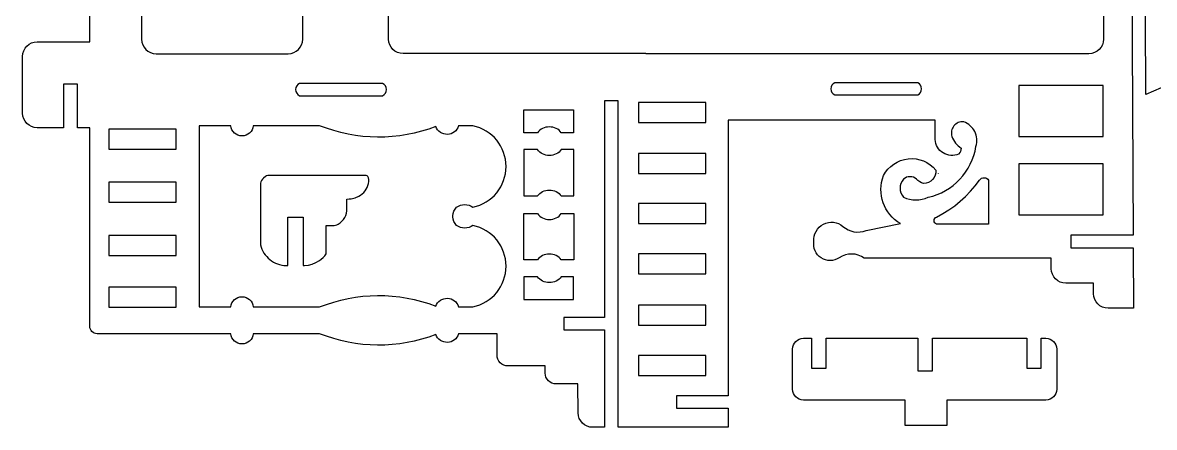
# Model space of a CAD drawing. Extents: x -9.9 to 7.5, y -1.8 to 9.2.
# Drawn here: x -9.88 to 0.62, y -1.78 to 1.97 of the extents above; entities that cross this region are included whole.
import ezdxf

# ---------------------------------------------------------------- set-up
doc = ezdxf.new("R2010")
doc.units = 0
doc.layers.add('Default_Layer', color=1, linetype='CONTINUOUS')

msp = doc.modelspace()

# ---------------------------------------------------------------- linework, layer by layer
at = {"layer": 'Default_Layer'}
for points in [[(0.14910236, 6.674763), (0.14910236, 1.81334867), (0.14636441, 1.78618878), (0.13851184, 1.76089197), (0.12608658, 1.73800016), (0.10963055, 1.71805528), (0.08968567, 1.70159925), (0.06679386, 1.68917398), (0.04149704, 1.68132141), (0.01433714, 1.67858346), (-4.09600217, 1.67858346), (-4.09600217, 1.67930531), (-6.34910829, 1.67930531), (-6.37626818, 1.68204326), (-6.40156499, 1.68989583), (-6.4244568, 1.7023211), (-6.44440169, 1.71877713), (-6.46085772, 1.73872202), (-6.47328299, 1.76161382), (-6.48113556, 1.78691063), (-6.48387351, 1.81407052), (-6.48387351, 2.87534662)], [(-8.7748823, 6.57368908), (-8.7748823, 1.81334867), (-8.77214435, 1.78618878), (-8.76429178, 1.76089197), (-8.75186652, 1.73800016), (-8.73541048, 1.71805528), (-8.7154656, 1.70159925), (-8.69257379, 1.68917398), (-8.66727698, 1.68132141), (-8.64011708, 1.67858346), (-7.41459583, 1.67858346), (-7.38818166, 1.68119687), (-7.3630234, 1.68884187), (-7.33982801, 1.70122562), (-7.31930241, 1.71805531), (-7.30247274, 1.73858089), (-7.29008899, 1.76177629), (-7.28244401, 1.78693453), (-7.27983061, 1.81334867), (-7.27983061, 3.43546455)], [(0.40178717, 4.13877052), (0.42349952, -0.00104847), (-0.15411938, -0.00104847), (-0.15411938, -0.11896805), (0.42411795, -0.11896805), (0.42705567, -0.67908598), (0.19121652, -0.67908598), (0.16405662, -0.67634803), (0.1387598, -0.66849546), (0.11586798, -0.6560702), (0.09592309, -0.63961416), (0.07946705, -0.61966928), (0.06704179, -0.59677747), (0.05918922, -0.57148066), (0.05645127, -0.54432077), (0.05645127, -0.44745827), (-0.20044492, -0.44745827), (-0.22760481, -0.44472032), (-0.25290162, -0.43686775), (-0.27579343, -0.42444248), (-0.29573832, -0.40798645), (-0.31219436, -0.38804156), (-0.32461962, -0.36514975), (-0.33247219, -0.33985294), (-0.33521014, -0.31269305), (-0.33521014, -0.21583055), (-2.07031239, -0.21583055), (-2.09705895, -0.19925543), (-2.12553004, -0.18724575), (-2.15517869, -0.17981147), (-2.18545787, -0.17696254), (-2.21582061, -0.17870889), (-2.24571991, -0.18506048), (-2.27460875, -0.19602725), (-2.30194016, -0.21161914), (-2.32156055, -0.22286808), (-2.34228018, -0.23098092), (-2.36374483, -0.23595355), (-2.38560028, -0.23778184), (-2.4074923, -0.23646169), (-2.42906667, -0.23198897), (-2.44996915, -0.22435959), (-2.46984553, -0.21356941), (-2.48791379, -0.1999666), (-2.50353253, -0.18411805), (-2.51655844, -0.16634773), (-2.52684819, -0.14697961), (-2.53425847, -0.12633763), (-2.53864596, -0.10474577), (-2.53986734, -0.082528), (-2.5377793, -0.06000826), (-2.53797652, -0.03541577), (-2.53458076, -0.011467), (-2.52778237, 0.0114945), (-2.51777174, 0.03312515), (-2.50473922, 0.05308139), (-2.4888752, 0.07101965), (-2.47037002, 0.08659636), (-2.44941408, 0.09946797), (-2.4267749, 0.1090751), (-2.40335328, 0.11511689), (-2.37953953, 0.11763748), (-2.35572393, 0.11668105), (-2.33229676, 0.11229176), (-2.30964833, 0.10451378), (-2.28816892, 0.09339126), (-2.26824882, 0.07896837), (-2.24514609, 0.06121409), (-2.22017091, 0.04703719), (-2.1937245, 0.03650847), (-2.16620808, 0.02969873), (-2.13802288, 0.02667877), (-2.10957011, 0.02751941), (-2.081251, 0.03229144), (-2.05346677, 0.04106566), (-1.73550507, 0.10423683), (-1.76320214, 0.12239412), (-1.78879078, 0.14264894), (-1.8122104, 0.1648285), (-1.83340042, 0.18876003), (-1.85230025, 0.21427076), (-1.8688493, 0.2411879), (-1.88298698, 0.26933869), (-1.89465271, 0.29855035), (-1.90378589, 0.3286501), (-1.91032595, 0.35946517), (-1.91421228, 0.39082279), (-1.91538432, 0.42255018), (-1.91378146, 0.45447455), (-1.90934312, 0.48642315), (-1.90200871, 0.51822319), (-1.89171765, 0.5497019), (-1.89164899, 0.54988375), (-1.87273239, 0.5811437), (-1.85034728, 0.60948772), (-1.82483432, 0.63468484), (-1.79653418, 0.65650413), (-1.76578752, 0.67471463), (-1.73293501, 0.6890854), (-1.69831733, 0.69938549), (-1.66227512, 0.70538396), (-1.62576666, 0.70685157), (-1.58977679, 0.70381759), (-1.55468607, 0.69643875), (-1.52087506, 0.68487177), (-1.48872433, 0.66927339), (-1.45861444, 0.64980033), (-1.43092595, 0.62660932), (-1.40603941, 0.59985709), (-1.40655161, 0.5761293), (-1.41190354, 0.5532636), (-1.42184329, 0.53198721), (-1.43611893, 0.51302734), (-1.45402292, 0.49744797), (-1.47454396, 0.48602999), (-1.49697444, 0.47907608), (-1.52060676, 0.47688892), (-1.52072298, 0.47694692), (-1.53920944, 0.48308664), (-1.55644496, 0.49192012), (-1.57213871, 0.50326909), (-1.5859999, 0.51695533), (-1.59967852, 0.52658534), (-1.61449246, 0.53346391), (-1.63006327, 0.53759105), (-1.64601253, 0.53896677), (-1.66196178, 0.53759105), (-1.6775326, 0.53346391), (-1.69234654, 0.52658534), (-1.70602516, 0.51695533), (-1.72029002, 0.49796902), (-1.7304792, 0.47720778), (-1.73659271, 0.45526324), (-1.73863055, 0.43272706), (-1.73659271, 0.41019088), (-1.7304792, 0.38824634), (-1.72029002, 0.3674851), (-1.70602516, 0.34849879), (-1.6784619, 0.33779418), (-1.65015826, 0.33014803), (-1.62136103, 0.32556034), (-1.592317, 0.32403111), (-1.56327298, 0.32556034), (-1.53447575, 0.33014803), (-1.5061721, 0.33779418), (-1.47860885, 0.34849879), (-1.43588326, 0.35949691), (-1.39456716, 0.37358), (-1.35478586, 0.39061505), (-1.31666464, 0.41046906), (-1.28032881, 0.43300899), (-1.24590366, 0.45810183), (-1.21351448, 0.48561458), (-1.18328658, 0.5154142), (-1.15534524, 0.54736769), (-1.12981578, 0.58134204), (-1.10682347, 0.61720421), (-1.08649362, 0.65482121), (-1.06895153, 0.69406), (-1.05432248, 0.73478759), (-1.04273179, 0.77687094), (-1.03430473, 0.82017705), (-1.02962384, 0.8378795), (-1.02677116, 0.85562981), (-1.02569171, 0.87331803), (-1.02633054, 0.89083422), (-1.02863267, 0.90806846), (-1.03254314, 0.9249108), (-1.03800697, 0.9412513), (-1.04496919, 0.95698002), (-1.05337484, 0.97198704), (-1.06316895, 0.9861624), (-1.07429654, 0.99939617), (-1.08670265, 1.01157841), (-1.10033232, 1.02259919), (-1.11513056, 1.03234856), (-1.13104241, 1.04071659), (-1.14801291, 1.04759334), (-1.16098477, 1.04801091), (-1.17376129, 1.04683685), (-1.18620863, 1.04412727), (-1.19819296, 1.03993831), (-1.20958044, 1.0343261), (-1.22023723, 1.02734675), (-1.23002948, 1.01905641), (-1.23882337, 1.00951119), (-1.2463663, 0.99894957), (-1.25247655, 0.9876676), (-1.25712659, 0.97580778), (-1.26028888, 0.9635126), (-1.26193587, 0.95092455), (-1.26204002, 0.93818613), (-1.2605738, 0.92543982), (-1.25750966, 0.91282813), (-1.25097939, 0.89628124), (-1.24310129, 0.88044078), (-1.22354269, 0.85118076), (-1.19931595, 0.82565131), (-1.18560267, 0.81447406), (-1.17090314, 0.80445567), (-1.1784166, 0.77346261), (-1.18135038, 0.76727241), (-1.19485589, 0.74940832), (-1.21271916, 0.74285406), (-1.23104116, 0.73855783), (-1.24961783, 0.73650549), (-1.26824507, 0.73668289), (-1.28671881, 0.7390759), (-1.30483498, 0.74367038), (-1.32238948, 0.75045219), (-1.33917824, 0.75940718), (-1.35475485, 0.77033529), (-1.36873907, 0.78292875), (-1.38102602, 0.79701191), (-1.39151086, 0.81240912), (-1.40008873, 0.82894471), (-1.40665477, 0.84644304), (-1.41110412, 0.86472846), (-1.41333193, 0.8836253), (-1.41333193, 0.88467818), (-1.41333193, 0.90124676), (-1.41333193, 0.90229959), (-1.41333193, 1.06443901), (-3.3337364, 1.06443901), (-3.3337364, -1.4918887), (-3.81383748, -1.4918887), (-3.81383748, -1.60559683), (-3.3337364, -1.60559683), (-3.3337364, -1.7824762), (-4.35289839, -1.7824762), (-4.35289839, -0.87912811), (-4.35289839, -0.76541994), (-4.35289839, 1.24131835), (-4.47924078, 1.24131835), (-4.47924078, -0.76541994), (-4.85616226, -0.76541994), (-4.85616226, -0.87912811), (-4.47924078, -0.87912811), (-4.47924078, -1.7824762), (-4.59013403, -1.7824762), (-4.61710482, -1.77977595), (-4.64225036, -1.77202744), (-4.66503668, -1.75975912), (-4.68492985, -1.74349938), (-4.7013959, -1.72377666), (-4.7139009, -1.70111935), (-4.72191089, -1.67605589), (-4.72489193, -1.64911469), (-4.72771417, -1.37818053), (-4.92845836, -1.38096864), (-4.94846921, -1.37925133), (-4.96756659, -1.37368242), (-4.98520378, -1.36448173), (-5.00083406, -1.35186908), (-5.01366254, -1.33641549), (-5.02310728, -1.31890778), (-5.02894088, -1.29988957), (-5.03093594, -1.27990449), (-5.03093594, -1.21393545), (-5.3762718, -1.21393545), (-5.39664173, -1.21188198), (-5.41561434, -1.20599255), (-5.4327832, -1.1966736), (-5.44774187, -1.18433157), (-5.46008389, -1.16937291), (-5.46940284, -1.15220405), (-5.47529226, -1.13323144), (-5.47734573, -1.11286153), (-5.47734573, -0.91492511), (-5.67250432, -0.91607987), (-5.67435405, -0.91609086), (-5.70140948, -0.91625093), (-5.83321017, -0.91703082), (-5.83985731, -0.9334795), (-5.84881978, -0.94841574), (-5.85984914, -0.96165165), (-5.87269694, -0.97299936), (-5.88711476, -0.982271), (-5.90285416, -0.98927868), (-5.91966669, -0.99383454), (-5.93730393, -0.99575068), (-5.95502382, -0.99488475), (-5.97207713, -0.99133481), (-5.98820471, -0.98527367), (-6.00314741, -0.97687413), (-6.01664609, -0.96630899), (-6.0284416, -0.95375104), (-6.03827479, -0.93937309), (-6.04588652, -0.92334794), (-6.11146877, -0.94679459), (-6.17782107, -0.96704069), (-6.24482986, -0.98408712), (-6.31238156, -0.99793478), (-6.3803626, -1.00858455), (-6.4486594, -1.01603732), (-6.51715839, -1.02029398), (-6.585746, -1.02135541), (-6.65430865, -1.0192225), (-6.72273278, -1.01389613), (-6.7909048, -1.0053772), (-6.85871114, -0.99366659), (-6.92603824, -0.97876519), (-6.99277251, -0.96067388), (-7.05880039, -0.93939356), (-7.12400831, -0.91492511), (-7.73887464, -0.91492511), (-7.74252134, -0.93451141), (-7.74958516, -0.95257852), (-7.7596979, -0.96878976), (-7.7724913, -0.98280847), (-7.78759716, -0.99429796), (-7.80464723, -1.00292157), (-7.82327329, -1.00834262), (-7.84310711, -1.01022446), (-7.86294094, -1.00834262), (-7.88156701, -1.00292157), (-7.89861709, -0.99429796), (-7.91372295, -0.98280847), (-7.92651636, -0.96878976), (-7.9366291, -0.95257852), (-7.94369292, -0.93451141), (-7.94733962, -0.91492511), (-8.35694011, -0.91492511), (-8.38423318, -0.91492511), (-8.38423318, -0.91492511), (-8.38431161, -0.91492511), (-8.39043661, -0.91492511), (-9.18760079, -0.91492511), (-9.20118074, -0.91355613), (-9.21382916, -0.90962985), (-9.22527506, -0.90341721), (-9.23524751, -0.8951892), (-9.24347553, -0.88521675), (-9.24968816, -0.87377084), (-9.25361445, -0.86112243), (-9.25498342, -0.84754248), (-9.25498342, 0.99284501), (-9.3686916, 0.99284501), (-9.3686916, 1.39714064), (-9.4992454, 1.39714064), (-9.4992454, 0.99284501), (-9.74350737, 0.99284501), (-9.77066726, 0.99558296), (-9.79596408, 1.00343552), (-9.81885589, 1.01586078), (-9.83880077, 1.03231681), (-9.85525681, 1.05226169), (-9.86768207, 1.0751535), (-9.87553464, 1.10045032), (-9.87827259, 1.12761022), (-9.87827259, 1.65403685), (-9.87553464, 1.68119674), (-9.86768207, 1.70649355), (-9.85525681, 1.72938536), (-9.83880077, 1.74933025), (-9.81885589, 1.76578628), (-9.79596408, 1.77821154), (-9.77066726, 1.78606411), (-9.74350737, 1.78880206), (-9.25599791, 1.78880206), (-9.26000051, 4.90945908)], [(0.68270114, 1.36124947), (0.5407638, 1.30027814), (0.52812955, 4.13877052)], [(-1.38481481, 0.5705332), (-1.38480303, 0.57041347)]]:
    msp.add_lwpolyline(points, dxfattribs=at)
for points in [[(-7.30931049, 1.40345777), (-7.32443585, 1.39374263), (-7.33597472, 1.38041388), (-7.34333341, 1.36439355), (-7.34591824, 1.34660368), (-7.34333341, 1.32881382), (-7.33597472, 1.3127935), (-7.32443585, 1.29946475), (-7.30931049, 1.2897496), (-6.53862189, 1.2897496), (-6.52422548, 1.29989273), (-6.51330782, 1.31330984), (-6.5063814, 1.32916034), (-6.5039587, 1.34660368), (-6.5063814, 1.36404702), (-6.51330782, 1.37989753), (-6.52422548, 1.39331463), (-6.53862189, 1.40345777), (-7.30931049, 1.40345777)], [(-2.34405429, 1.40977489), (-2.35917963, 1.40005974), (-2.37071851, 1.38673099), (-2.37807721, 1.37071067), (-2.38066204, 1.35292081), (-2.37807721, 1.33513094), (-2.37071851, 1.31911061), (-2.35917963, 1.30578186), (-2.34405429, 1.29606672), (-1.57336565, 1.29606672), (-1.55896924, 1.30620986), (-1.5480516, 1.31962696), (-1.54112519, 1.33547746), (-1.5387025, 1.35292081), (-1.54112519, 1.37036415), (-1.5480516, 1.38621465), (-1.55896924, 1.39963176), (-1.57336565, 1.40977489), (-2.34405429, 1.40977489)], [(-0.6363262, 0.91282813), (0.14699669, 0.91282813), (0.14699669, 1.38450639), (-0.6363262, 1.38450639), (-0.6363262, 0.91282813)], [(-4.88217195, 0.94710061), (-4.89141081, 0.95884952), (-4.90229687, 0.96932916), (-4.914642, 0.97844791), (-4.92825805, 0.98611415), (-4.94295688, 0.99223626), (-4.95855036, 0.99672263), (-4.97485035, 0.99948163), (-4.9916687, 1.00042166), (-5.00848707, 0.99948163), (-5.02478706, 0.99672263), (-5.04038054, 0.99223626), (-5.05507937, 0.98611415), (-5.06869542, 0.97844791), (-5.08104054, 0.96932916), (-5.0919266, 0.95884952), (-5.10116546, 0.94710061), (-5.22961355, 0.94710061), (-5.22961355, 1.15767128), (-4.7663581, 1.15767128), (-4.7663581, 0.94710061), (-4.88217195, 0.94710061)], [(-4.1633848, 1.04127626), (-3.54009563, 1.04127626), (-3.54009563, 1.22657843), (-4.1633848, 1.22657843), (-4.1633848, 1.04127626)], [(-9.07810407, 0.79490859), (-8.4548149, 0.79490859), (-8.4548149, 0.98021076), (-9.07810407, 0.98021076), (-9.07810407, 0.79490859)], [(-5.70140948, -0.6662709), (-5.66847035, -0.6580253), (-5.63682569, -0.64708933), (-5.60658977, -0.63360282), (-5.57787685, -0.61770556), (-5.5508012, -0.59953736), (-5.52547709, -0.57923803), (-5.50201877, -0.55694738), (-5.48054051, -0.53280521), (-5.46115659, -0.50695133), (-5.44398126, -0.47952554), (-5.42912879, -0.45066765), (-5.41671344, -0.42051748), (-5.40684949, -0.38921482), (-5.39965119, -0.35689948), (-5.39523281, -0.32371126), (-5.39370861, -0.28978999), (-5.3951555, -0.25586533), (-5.39949823, -0.22266713), (-5.40662286, -0.19033547), (-5.41641545, -0.15901041), (-5.42876205, -0.12883202), (-5.44354871, -0.09994036), (-5.46066149, -0.0724755), (-5.47998643, -0.04657751), (-5.50140961, -0.02238645), (-5.52481706, -4.239e-05), (-5.55009484, 0.02031459), (-5.57712901, 0.03854445), (-5.60580562, 0.05450711), (-5.63601072, 0.06806249), (-5.66763037, 0.07907055), (-5.70055062, 0.0873912), (-5.7182081, 0.07669397), (-5.73697462, 0.06905308), (-5.75648051, 0.06446856), (-5.77635608, 0.06294038), (-5.79623164, 0.06446856), (-5.81573752, 0.06905308), (-5.83450404, 0.07669397), (-5.8521615, 0.0873912), (-5.86717682, 0.10417239), (-5.8780104, 0.12360877), (-5.88434236, 0.14494057), (-5.8858528, 0.16740804), (-5.8858528, 0.17678264), (-5.88434236, 0.19925011), (-5.8780104, 0.22058191), (-5.86717682, 0.24001829), (-5.8521615, 0.25679948), (-5.83450404, 0.26749671), (-5.81573752, 0.27513759), (-5.79623164, 0.27972212), (-5.77635608, 0.2812503), (-5.75648051, 0.27972212), (-5.73697462, 0.27513759), (-5.7182081, 0.26749671), (-5.70055062, 0.25679948), (-5.66763017, 0.26512018), (-5.63601033, 0.2761283), (-5.60580505, 0.28968378), (-5.57712827, 0.30564653), (-5.55009394, 0.32387649), (-5.524816, 0.34423361), (-5.50140841, 0.3665778), (-5.47998511, 0.390769), (-5.46066005, 0.41666714), (-5.44354716, 0.44413217), (-5.42876041, 0.473024), (-5.41641374, 0.50320257), (-5.40662109, 0.53452781), (-5.39949641, 0.56685966), (-5.39515366, 0.60005805), (-5.39370676, 0.63398291), (-5.39523097, 0.66790439), (-5.39964938, 0.7010928), (-5.40684773, 0.73340834), (-5.41671175, 0.76471119), (-5.42912717, 0.79486154), (-5.44397973, 0.8237196), (-5.46115517, 0.85114555), (-5.48053921, 0.87699959), (-5.50201759, 0.90114191), (-5.52547604, 0.92343269), (-5.55080031, 0.94373214), (-5.57787612, 0.96190045), (-5.60658921, 0.9777978), (-5.63682531, 0.99128439), (-5.66847015, 1.00222042), (-5.70140948, 1.01046607), (-5.83321017, 1.00969063), (-5.83985731, 0.99324195), (-5.84881978, 0.97830572), (-5.85984914, 0.9650698), (-5.87269694, 0.95372209), (-5.88711476, 0.94445045), (-5.90285416, 0.93744277), (-5.91966669, 0.93288691), (-5.93730393, 0.93097077), (-5.95502382, 0.9318367), (-5.97207713, 0.93538664), (-5.98820471, 0.94144778), (-6.00314741, 0.94984732), (-6.01664609, 0.96041246), (-6.0284416, 0.97297041), (-6.03827479, 0.98734836), (-6.04588652, 1.00337351), (-6.11146877, 0.97992686), (-6.17782107, 0.95968076), (-6.24482986, 0.94263433), (-6.31238156, 0.92878667), (-6.3803626, 0.9181369), (-6.4486594, 0.91068413), (-6.51715839, 0.90642747), (-6.585746, 0.90536604), (-6.65430865, 0.90749896), (-6.72273278, 0.91282532), (-6.7909048, 0.92134425), (-6.85871114, 0.93305486), (-6.92603824, 0.94795626), (-6.99277251, 0.96604757), (-7.05880039, 0.98732789), (-7.12400831, 1.01179634), (-7.73887464, 1.01179634), (-7.74252134, 0.99221004), (-7.74958516, 0.97414293), (-7.7596979, 0.95793169), (-7.7724913, 0.94391298), (-7.78759716, 0.93242349), (-7.80464723, 0.92379988), (-7.82327329, 0.91837883), (-7.84310711, 0.91649699), (-7.86294094, 0.91837883), (-7.88156701, 0.92379988), (-7.89861709, 0.93242349), (-7.91372295, 0.94391298), (-7.92651636, 0.95793169), (-7.9366291, 0.97414293), (-7.94369292, 0.99221004), (-7.94733962, 1.01179634), (-8.24003285, 1.01179634), (-8.24003285, -0.66759673), (-7.94733962, -0.66759673), (-7.94369292, -0.64801042), (-7.9366291, -0.62994331), (-7.92651636, -0.61373207), (-7.91372295, -0.59971337), (-7.89861709, -0.58822388), (-7.88156701, -0.57960027), (-7.86294094, -0.57417921), (-7.84310711, -0.57229738), (-7.82327329, -0.57417921), (-7.80464723, -0.57960027), (-7.78759716, -0.58822388), (-7.7724913, -0.59971337), (-7.7596979, -0.61373207), (-7.74958516, -0.62994331), (-7.74252134, -0.64801042), (-7.73887464, -0.66759673), (-7.12400831, -0.66759673), (-7.05880039, -0.64312828), (-6.99277251, -0.62184795), (-6.92603824, -0.60375664), (-6.85871114, -0.58885524), (-6.7909048, -0.57714463), (-6.72273278, -0.5686257), (-6.65430865, -0.56329933), (-6.585746, -0.56116641), (-6.51715839, -0.56222784), (-6.4486594, -0.56648449), (-6.3803626, -0.57393726), (-6.31238156, -0.58458704), (-6.24482986, -0.5984347), (-6.17782107, -0.61548114), (-6.11146877, -0.63572724), (-6.04588652, -0.6591739), (-6.03827479, -0.64314874), (-6.0284416, -0.62877079), (-6.01664609, -0.61621284), (-6.00314741, -0.60564768), (-5.98820471, -0.59724814), (-5.97207713, -0.59118699), (-5.95502382, -0.58763705), (-5.93730393, -0.58677111), (-5.91966669, -0.58868726), (-5.90285416, -0.59324311), (-5.88711476, -0.6002508), (-5.87269694, -0.60952244), (-5.85984914, -0.62087016), (-5.84881978, -0.63410608), (-5.83985731, -0.64904232), (-5.83321017, -0.66549102), (-5.70140948, -0.6662709)], [(-4.88219364, 0.79023894), (-4.89143066, 0.77809837), (-4.90231456, 0.76726939), (-4.91465724, 0.75784667), (-4.92827059, 0.74992487), (-4.94296652, 0.74359868), (-4.95855691, 0.73896275), (-4.97485368, 0.73611178), (-4.9916687, 0.73514041), (-5.00848374, 0.73611178), (-5.02478051, 0.73896275), (-5.04037091, 0.74359868), (-5.05506684, 0.74992487), (-5.06868019, 0.75784667), (-5.08102287, 0.76726939), (-5.09190678, 0.77809837), (-5.10114381, 0.79023894), (-5.22935033, 0.79020583), (-5.22935033, 0.36067072), (-5.10106054, 0.36067072), (-5.09181459, 0.37278101), (-5.08092884, 0.3835819), (-5.06859061, 0.39297927), (-5.05498723, 0.40087904), (-5.04030602, 0.4071871), (-5.02473432, 0.41180935), (-5.00845943, 0.41465171), (-4.9916687, 0.41562008), (-4.97487798, 0.41465171), (-4.95860311, 0.41180935), (-4.9430314, 0.4071871), (-4.92835019, 0.40087904), (-4.91474681, 0.39297927), (-4.90240857, 0.3835819), (-4.89152282, 0.37278101), (-4.88227687, 0.36067072), (-4.76609487, 0.36067072), (-4.76609487, 0.79020583), (-4.88219364, 0.79023894)], [(-4.1633848, 0.56749229), (-3.54009563, 0.56749229), (-3.54009563, 0.75279446), (-4.1633848, 0.75279446), (-4.1633848, 0.56749229)], [(-0.6363262, 0.18635941), (0.14699669, 0.18635941), (0.14699669, 0.65803767), (-0.6363262, 0.65803767), (-0.6363262, 0.18635941)], [(-6.72707419, 0.37902312), (-6.71311558, 0.39246101), (-6.70082365, 0.40721283), (-6.6902687, 0.42312252), (-6.681521, 0.44003405), (-6.67465086, 0.4577914), (-6.66972857, 0.47623853), (-6.66682441, 0.49521939), (-6.66600868, 0.51457797), (-6.66880152, 0.52787324), (-6.675616, 0.53962596), (-6.68279894, 0.54627505), (-6.69094636, 0.55169946), (-7.60063478, 0.55169946), (-7.60322691, 0.55094954), (-7.61476687, 0.54662867), (-7.62567733, 0.5409227), (-7.64504099, 0.52577403), (-7.6539037, 0.51564564), (-7.66134739, 0.50443688), (-7.66724182, 0.49234328), (-7.6714567, 0.47956038), (-7.67253646, 0.47479093), (-7.67253646, 0.00498878), (-7.67253646, -0.01082681), (-7.67253646, -0.01282228), (-7.67253646, -0.09298652), (-7.66641169, -0.11316714), (-7.65875144, -0.13254021), (-7.6496331, -0.15104377), (-7.63913405, -0.16861587), (-7.62733167, -0.18519454), (-7.61430334, -0.20071783), (-7.60012646, -0.21512378), (-7.58487839, -0.22835044), (-7.56863654, -0.24033586), (-7.55147827, -0.25101806), (-7.53348098, -0.26033511), (-7.51472205, -0.26822504), (-7.49527886, -0.27462589), (-7.47522879, -0.27947571), (-7.45464923, -0.28271255), (-7.43361756, -0.28427444), (-7.41668469, -0.28427444), (-7.41668469, 0.16441371), (-7.27630986, 0.16441371), (-7.27630986, -0.28397684), (-7.26315254, -0.2838796), (-7.22642427, -0.27999212), (-7.19082007, -0.27091103), (-7.15688602, -0.25681829), (-7.12516819, -0.2378959), (-7.10729236, -0.22418459), (-7.09072427, -0.20898305), (-7.07555647, -0.19238405), (-7.06188154, -0.17448036), (-7.06188154, -0.15303245), (-7.06188154, 0.03203227), (-7.06188154, 0.04988703), (-7.06173115, 0.08738195), (-7.00028962, 0.08738195), (-6.9871873, 0.08822355), (-6.97459055, 0.09067918), (-6.96260372, 0.09464506), (-6.95133116, 0.10001742), (-6.93243522, 0.11180053), (-6.91567765, 0.12594379), (-6.90122223, 0.14215956), (-6.88923273, 0.16016016), (-6.87987292, 0.17965796), (-6.87330658, 0.20036529), (-6.86969748, 0.22199449), (-6.8692094, 0.2442579), (-6.8692094, 0.3323736), (-6.85012381, 0.33320943), (-6.83124949, 0.33552682), (-6.79446566, 0.34449765), (-6.7595199, 0.35906884), (-6.74294316, 0.36838667), (-6.72707419, 0.37902312)], [(-0.9205966, 0.10002545), (-1.40069772, 0.10002545), (-1.40954167, 0.10550482), (-1.41630444, 0.11313618), (-1.42062608, 0.12237178), (-1.42214661, 0.13266387), (-1.42062608, 0.14295597), (-1.41630444, 0.15219158), (-1.40954167, 0.15982294), (-1.40069772, 0.16530233), (-1.3419451, 0.19701034), (-1.28540625, 0.23216077), (-1.23122316, 0.27063179), (-1.17953779, 0.31230159), (-1.13049216, 0.35704838), (-1.08422823, 0.40475033), (-1.04088799, 0.45528564), (-1.00061344, 0.5085325), (-0.9924394, 0.51764526), (-0.98247179, 0.52445588), (-0.97117808, 0.52872083), (-0.95902573, 0.53019659), (-0.94687339, 0.52872083), (-0.93557968, 0.52445588), (-0.92561206, 0.51764526), (-0.91743802, 0.5085325), (-0.91743802, 0.10002545), (-0.9205966, 0.10002545)], [(-9.07810407, 0.30217325), (-8.4548149, 0.30217325), (-8.4548149, 0.48747542), (-9.07810407, 0.48747542), (-9.07810407, 0.30217325)], [(-4.1633848, 0.10634254), (-3.54009563, 0.10634254), (-3.54009563, 0.29164471), (-4.1633848, 0.29164471), (-4.1633848, 0.10634254)], [(-4.88219364, -0.23209909), (-4.89143066, -0.21995853), (-4.90231456, -0.20912955), (-4.91465724, -0.19970683), (-4.92827059, -0.19178504), (-4.94296652, -0.18545885), (-4.95855691, -0.18082294), (-4.97485368, -0.17797196), (-4.9916687, -0.1770006), (-5.00848374, -0.17797196), (-5.02478051, -0.18082294), (-5.04037091, -0.18545885), (-5.05506684, -0.19178504), (-5.06868019, -0.19970683), (-5.08102287, -0.20912955), (-5.09190678, -0.21995853), (-5.10114381, -0.23209909), (-5.22935033, -0.23206602), (-5.22935033, 0.19746909), (-5.10106054, 0.19746909), (-5.09181459, 0.18535881), (-5.08092884, 0.17455793), (-5.06859061, 0.16516057), (-5.05498723, 0.15726081), (-5.04030602, 0.15095275), (-5.02473432, 0.1463305), (-5.00845943, 0.14348814), (-4.9916687, 0.14251977), (-4.97487798, 0.14348814), (-4.95860311, 0.1463305), (-4.9430314, 0.15095275), (-4.92835019, 0.15726081), (-4.91474681, 0.16516057), (-4.90240857, 0.17455793), (-4.89152282, 0.18535881), (-4.88227687, 0.19746909), (-4.76609487, 0.19746909), (-4.76609487, -0.23206602), (-4.88219364, -0.23209909)], [(-9.07810407, -0.19056205), (-8.4548149, -0.19056205), (-8.4548149, -0.00525988), (-9.07810407, -0.00525988), (-9.07810407, -0.19056205)], [(-4.1633848, -0.36112431), (-3.54009563, -0.36112431), (-3.54009563, -0.17582214), (-4.1633848, -0.17582214), (-4.1633848, -0.36112431)], [(-4.88217195, -0.3889608), (-4.89141081, -0.40070971), (-4.90229687, -0.41118935), (-4.914642, -0.4203081), (-4.92825805, -0.42797434), (-4.94295688, -0.43409645), (-4.95855036, -0.43858282), (-4.97485035, -0.44134182), (-4.9916687, -0.44228185), (-5.00848707, -0.44134182), (-5.02478706, -0.43858282), (-5.04038054, -0.43409645), (-5.05507937, -0.42797434), (-5.06869542, -0.4203081), (-5.08104054, -0.41118935), (-5.0919266, -0.40070971), (-5.10116546, -0.3889608), (-5.22961355, -0.3889608), (-5.22961355, -0.59953143), (-4.7663581, -0.59953143), (-4.7663581, -0.3889608), (-4.88217195, -0.3889608)], [(-9.07810407, -0.67066315), (-8.4548149, -0.67066315), (-8.4548149, -0.48536098), (-9.07810407, -0.48536098), (-9.07810407, -0.67066315)], [(-4.1633848, -0.83490827), (-3.54009563, -0.83490827), (-3.54009563, -0.6496061), (-4.1633848, -0.6496061), (-4.1633848, -0.83490827)], [(-2.55883634, -0.95703923), (-2.55883634, -1.23499249), (-2.42407113, -1.23499249), (-2.42407113, -0.95703923), (-1.57336565, -0.95703923), (-1.57336565, -1.26026099), (-1.43860043, -1.26026099), (-1.43860043, -0.95703923), (-0.56262645, -0.95703923), (-0.56262645, -1.23499249), (-0.42786123, -1.23499249), (-0.42786123, -0.95703923), (-0.3857471, -0.95703923), (-0.36593649, -0.95899928), (-0.34706781, -0.96473302), (-0.32967126, -0.97402083), (-0.31427707, -0.98664309), (-0.30165481, -1.00203728), (-0.29236699, -1.01943384), (-0.28663323, -1.03830253), (-0.28467318, -1.05811315), (-0.28467318, -1.42871749), (-0.28672664, -1.44908741), (-0.29261607, -1.46806001), (-0.30193502, -1.48522887), (-0.31427705, -1.50018754), (-0.32923572, -1.51252957), (-0.34640458, -1.52184852), (-0.36537719, -1.52773795), (-0.3857471, -1.52979141), (-1.30383521, -1.52979141), (-1.30383521, -1.76563054), (-1.6912852, -1.76563054), (-1.6912852, -1.52979141), (-2.63464177, -1.52979141), (-2.65501169, -1.52773795), (-2.67398431, -1.52184852), (-2.69115317, -1.51252957), (-2.70611183, -1.50018754), (-2.71845386, -1.48522887), (-2.7277728, -1.46806001), (-2.73366223, -1.44908741), (-2.73571569, -1.42871749), (-2.73571569, -1.05811315), (-2.73366223, -1.03774324), (-2.7277728, -1.01877063), (-2.71845386, -1.00160177), (-2.70611183, -0.98664311), (-2.69115317, -0.97430108), (-2.67398431, -0.96498213), (-2.65501169, -0.9590927), (-2.63464177, -0.95703923), (-2.55883634, -0.95703923)], [(-4.1633848, -1.30237511), (-3.54009563, -1.30237511), (-3.54009563, -1.11707294), (-4.1633848, -1.11707294), (-4.1633848, -1.30237511)]]:
    msp.add_lwpolyline(points, close=True, dxfattribs=at)

doc.saveas('drawing.dxf')
